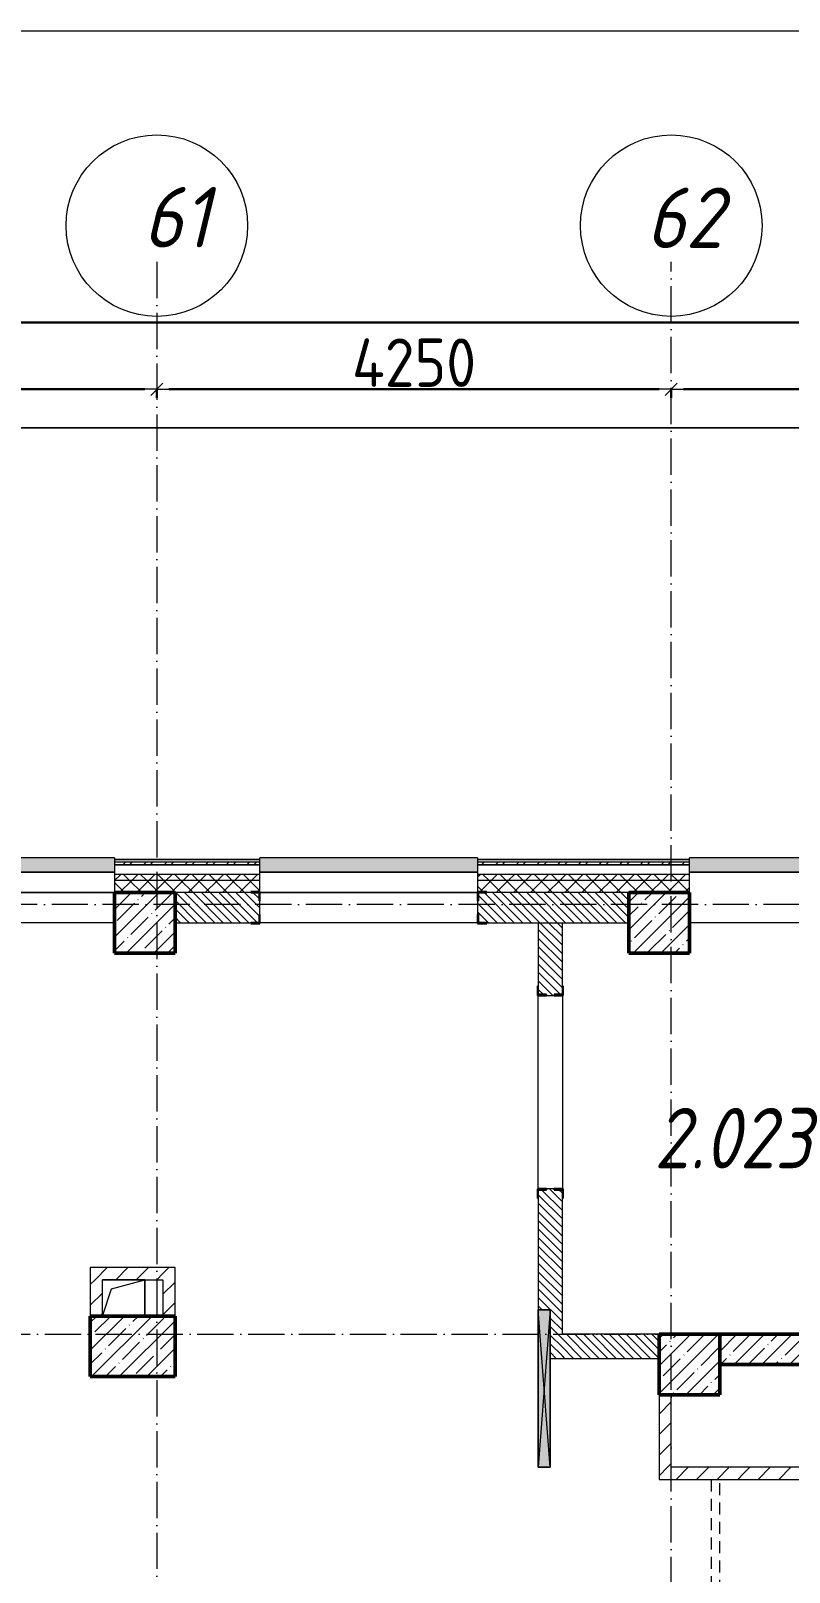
# Model space of a CAD drawing. Header units: millimetres. Extents: x -213536 to 1564669, y -45299 to 942238.
# Drawn here: x 72467 to 78732, y 539080 to 551819 of the extents above; entities that cross this region are included whole.
import ezdxf

# ---------------------------------------------------------------- set-up
doc = ezdxf.new("R2010")
doc.units = ezdxf.units.MM
doc.linetypes.add('200_ШТРИХ_ш1п0_6_', pattern=[160, 100, -60])
doc.linetypes.add('50_200_ШТРИХ_1Т_ш5_п1_п1_', pattern=[700, 500, -100, 0, -100])
for name, color, linetype, lineweight in [('3.1) ЖБ окна 1.2 м', 102, 'Continuous', 30), ('A-____-____-DIMS', 7, 'Continuous', 9), ('A-DETL-____-OTLN-3', 7, '200_ШТРИХ_ш1п0_6_', 9), ('A-DETL-GENF-OTLN', 7, 'Continuous', 9), ('A-FLOR-____-OTLN', 7, 'Continuous', 9), ('A-GENM-____-MCUT', 7, 'Continuous', 25), ('A-GENM-____-OTLN', 7, 'Continuous', 9), ('A-GENM-____-OTLN-1', 7, 'Continuous', 25), ('A-GLAZ-____-OTLN', 7, 'Continuous', 9), ('A-WALL-____-MCUT', 7, 'Continuous', 13), ('A-WALL-____-MCUT-1', 7, 'Continuous', 9), ('A-WALL-____-MCUT-2', 7, 'Continuous', 50), ('A-WALL-____-OTLN', 7, 'Continuous', 9), ('A-WALL-____-PATT-1', 7, 'Continuous', 9), ('A-WALL-FNSH-MCUT-1', 7, 'Continuous', 9), ('I-WALL-____-OTLN', 7, 'Continuous', 9), ('S-COLS-____-MCUT', 7, 'Continuous', 50), ('S-COLS-____-OTLN', 7, 'Continuous', 9), ('S-GRID-____-IDEN', 7, 'Continuous', 9), ('S-GRID-____-OTLN-1', 7, '50_200_ШТРИХ_1Т_ш5_п1_п1_', 9), ('Марки помещений', 7, 'Continuous', 9)]:
    doc.layers.add(name, color=color, linetype=linetype, lineweight=lineweight)
doc.layers.add('A-GLAZ-____-OTLN-1', color=7, linetype='Continuous', lineweight=9, true_color=0xc0c0c0)
doc.styles.add('ISOCPEUR_I_2', font='isocpeui.ttf', dxfattribs={"width": 0.85, "height": 2.3})
doc.styles.add('ISOCPEUR_I_9', font='isocpeui.ttf', dxfattribs={"width": 0.9, "height": 250})
doc.styles.add('СПДС', font='isocpeur.ttf', dxfattribs={"width": 0.9})
doc.dimstyles.new('Размера А3', dxfattribs={"dimtxt": 200, "dimasz": 100, "dimexe": 70, "dimexo": 100, "dimgap": 20, "dimtad": 1, "dimdec": 0, "dimrnd": 10, "dimzin": 0, "dimdsep": 46, "dimtxsty": 'СПДС', "dimblk": 'ARROWHEAD_6', "dimcen": 1, "dimclrd": 256, "dimclre": 256, "dimclrt": 256, "dimazin": 0, "dimtfac": 1, "dimtdec": 0, "dimtmove": 2, "dimatfit": 3, "dimfxl": 1, "dimtolj": 1, "dimtzin": 0, "dimarcsym": 0})
pattern_1 = [(135, (-15591.663, 459015.94), (-35.35534, -35.35534), [])]
pattern_2 = [(45, (-15591.66, 459015.94), (-85.53659, 85.53659), []), (45, (-15534.64, 459015.94), (-85.53659, 85.53659), [])]
pattern_3 = [(45, (-15591.66, 459015.94), (-70.71068, 70.71068), []), (135, (-15591.66, 459015.94), (-70.71068, -70.71068), [])]
pattern_4 = [(45, (-15591.66, 459015.94), (-84.85281, 84.85281), [])]

# ---------------------------------------------------------------- blocks, each defined once
blk = doc.blocks.new('BSC_Колонна _Прямоугольная - 500х500-V39-АР1_План отверстий 2 этажа в осях 1-64_Ю-ЯЯ')
at = {"layer": 'S-COLS-____-OTLN'}
h = blk.add_hatch(dxfattribs=at)
h.set_pattern_fill('FP_49', color=256, style=0, pattern_type=2)
h.set_pattern_definition([(45, (-89000, -85431.04), (-114.04925, 114.04925), []), (45, (-88885.95, -85431.04), (-114.04925, 114.04925), [201.613, -40.323, 3.353, -36.97])])
h.paths.add_polyline_path([(-250, -250), (250, -250), (250, 250), (-250, 250)], flags=0)
at = {"layer": 'S-COLS-____-MCUT'}
for p, q in [((250, 250), (-250, 250)), ((-250, 250), (-250, -250)), ((250, -250), (250, 250)), ((-250, -250), (250, -250))]:
    blk.add_line(p, q, dxfattribs=at)
blk = doc.blocks.new('BSC_Колонна _Прямоугольная - 500х500-V103-АР1_План отверстий 2 этажа в осях 1-64_Ю-ЯЯ')
at = {"layer": 'S-COLS-____-OTLN'}
h = blk.add_hatch(dxfattribs=at)
h.set_pattern_fill('FP_116', color=256, style=0, pattern_type=2)
h.set_pattern_definition([(135, (85431.04, -93250), (-114.04925, -114.04925), []), (135, (85431.04, -93135.95), (-114.04925, -114.04925), [201.613, -40.323, 3.353, -36.97])])
h.paths.add_polyline_path([(250, 250), (-250, 250), (-250, -250), (250, -250)], flags=0)
at = {"layer": 'S-COLS-____-MCUT'}
for p, q in [((250, 250), (-250, 250)), ((-250, 250), (-250, -250)), ((250, -250), (250, 250)), ((-250, -250), (250, -250))]:
    blk.add_line(p, q, dxfattribs=at)
blk = doc.blocks.new('BSC_Колонна _Прямоугольная - 500х700-V143-АР1_План отверстий 2 этажа в осях 1-64_Ю-ЯЯ')
at = {"layer": 'S-COLS-____-OTLN'}
h = blk.add_hatch(dxfattribs=at)
h.set_pattern_fill('FP_156', color=256, style=0, pattern_type=2)
h.set_pattern_definition([(315, (-81931.04, 88900), (114.04925, 114.04925), []), (315, (-81931.04, 88785.95), (114.04925, 114.04925), [201.613, -40.323, 3.353, -36.97])])
h.paths.add_polyline_path([(-250, -350), (250, -350), (250, 350), (-250, 350)], flags=0)
at = {"layer": 'S-COLS-____-MCUT'}
for p, q in [((250, 350), (-250, 350)), ((-250, 350), (-250, -350)), ((250, -350), (250, 350)), ((-250, -350), (250, -350))]:
    blk.add_line(p, q, dxfattribs=at)
blk = doc.blocks.new('BSC_Колонна _Прямоугольная - 500х500-V148-АР1_План отверстий 2 этажа в осях 1-64_Ю-ЯЯ')
at = {"layer": 'S-COLS-____-OTLN'}
h = blk.add_hatch(dxfattribs=at)
h.set_pattern_fill('FP_162', color=256, style=0, pattern_type=2)
h.set_pattern_definition([(135, (81781.04, -93500), (-114.04925, -114.04925), []), (135, (81781.04, -93385.95), (-114.04925, -114.04925), [201.613, -40.323, 3.353, -36.97])])
h.paths.add_polyline_path([(250, 250), (-250, 250), (-250, -250), (250, -250)], flags=0)
at = {"layer": 'S-COLS-____-MCUT'}
for p, q in [((250, 250), (-250, 250)), ((-250, 250), (-250, -250)), ((250, -250), (250, 250)), ((-250, -250), (250, -250))]:
    blk.add_line(p, q, dxfattribs=at)
blk = doc.blocks.new('Фахверк_СКБ_Уголок - 250_2700-27497298-АР1_План отверстий 2 этажа в осях 1-64_Ю-ЯЯ')
at = {"layer": 'A-GENM-____-MCUT'}
for p, q in [((200, 181), (125, 181)), ((125, 181), (125, 106)), ((131, 106), (131, 175)), ((131, 175), (200, 175)), ((200, 175), (200, 181)), ((125, 106), (131, 106)), ((131, -6), (125, -6)), ((125, -6), (125, -81)), ((125, -81), (200, -81)), ((131, -75), (131, -6)), ((200, -75), (131, -75)), ((200, -81), (200, -75))]:
    blk.add_line(p, q, dxfattribs=at)
blk = doc.blocks.new('Фахверк_СКБ_Уголок - 200_3960-28268576-АР1_План отверстий 2 этажа в осях 1-64_Ю-ЯЯ')
at = {"layer": 'A-GENM-____-MCUT'}
for p, q in [((200, 156), (125, 156)), ((125, 156), (125, 81)), ((131, 81), (131, 150)), ((131, 150), (200, 150)), ((200, 150), (200, 156)), ((125, 81), (131, 81)), ((131, 19), (125, 19)), ((125, 19), (125, -56)), ((131, -50), (131, 19)), ((125, -56), (200, -56)), ((200, -50), (131, -50)), ((200, -56), (200, -50))]:
    blk.add_line(p, q, dxfattribs=at)
blk = doc.blocks.new('154_Стойка_СКБ_Уголок - СМ-2180_200-28268025-АР1_План отверстий 2 этажа в осях 1-64_Ю-ЯЯ')
at = {"layer": 'A-GENM-____-MCUT'}
for p, q in [((125, 156), (125, 81)), ((200, 156), (125, 156)), ((131, 81), (131, 150)), ((131, 150), (200, 150)), ((200, 150), (200, 156)), ((125, 81), (131, 81)), ((131, 19), (125, 19)), ((125, 19), (125, -56)), ((131, -50), (131, 19)), ((125, -56), (200, -56)), ((200, -50), (131, -50)), ((200, -56), (200, -50))]:
    blk.add_line(p, q, dxfattribs=at)
blk = doc.blocks.new('AR_Отверстие прямоугольное _в плите_ - AR_Отверстие прямоугольное _в плите_-30552577-АР1_План отверстий 2 этажа в осях 1-64_Ю-ЯЯ')
at = {"layer": 'A-GENM-____-OTLN'}
for p, q in [((175, 150), (-175, 150)), ((-100, 75), (175, 150)), ((175, -150), (175, 150)), ((-175, -150), (-100, 75))]:
    blk.add_line(p, q, dxfattribs=at)
blk = doc.blocks.new('Отлив_СКБ - Отлив витража_120_НВФ-31885689-АР1_План отверстий 2 этажа в осях 1-64_Ю-ЯЯ')
at = {"layer": 'A-GLAZ-____-OTLN-1'}
for points in [[(1800, 2), (1800, 120), (0, 120), (0, 2), (737, 2)], [(1800, 0), (1800, 2), (0, 2), (0, 0), (737, 0)]]:
    blk.add_hatch(color=256, dxfattribs=at).paths.add_polyline_path(points, flags=0)
at = {"layer": 'A-GLAZ-____-OTLN'}
for p, q in [((0, 83), (0, 120)), ((1800, 120), (0, 120)), ((0, 2), (1800, 2)), ((1800, 120), (1800, 83)), ((1800, 0), (0, 0))]:
    blk.add_line(p, q, dxfattribs=at)
blk = doc.blocks.new('Отлив_СКБ - Отлив витража_120_НВФ-31885289-АР1_План отверстий 2 этажа в осях 1-64_Ю-ЯЯ')
at = {"layer": 'A-GLAZ-____-OTLN-1'}
for points in [[(1000, 2), (1000, 120), (0, 120), (0, 2), (162, 2)], [(1000, 0), (1000, 2), (0, 2), (0, 0), (162, 0)]]:
    blk.add_hatch(color=256, dxfattribs=at).paths.add_polyline_path(points, flags=0)
at = {"layer": 'A-GLAZ-____-OTLN'}
for p, q in [((0, 83), (0, 120)), ((1000, 120), (0, 120)), ((0, 2), (1000, 2)), ((1000, 120), (1000, 83)), ((1000, 0), (0, 0))]:
    blk.add_line(p, q, dxfattribs=at)
blk = doc.blocks.new('AR_Отверстие прямоугольное _в стене_ - AR_Отверстие прямоугольное _в стене__ОВ-36938153-АР1_План отверстий 2 этажа в осях 1-64_Ю-ЯЯ')
at = {"layer": 'A-GLAZ-____-OTLN'}
blk.add_hatch(color=256, dxfattribs=at).paths.add_polyline_path([(650, -50), (650, 50), (-650, 50), (-650, -50)], flags=0)
at = {"layer": 'A-DETL-GENF-OTLN'}
for p, q in [((-650, -50), (-650, 50)), ((-650, 50), (650, 50)), ((650, 50), (-650, -50)), ((-650, 50), (650, -50)), ((650, 50), (-650, 50)), ((-650, 50), (-650, -50)), ((650, 50), (650, -50)), ((650, -50), (650, 50)), ((650, -50), (-650, -50)), ((-650, -50), (650, -50))]:
    blk.add_line(p, q, dxfattribs=at)
blk = doc.blocks.new('Ось сетки - Круг_Ø6_00__ISO-2_5_0_9K_-25732049-АР1_План отверстий 2 этажа в осях 1-64_Ю-ЯЯ')
at = {"layer": 'S-GRID-____-IDEN'}
blk.add_circle((0, 0), 3, dxfattribs=at)
blk = doc.blocks.new('ARROWHEAD_6')
at = {"color": 0, "linetype": 'Continuous'}
for p, q in [((0, 0), (-1, 0)), ((-0.5, -0.5), (0.5, 0.5))]:
    blk.add_line(p, q, dxfattribs=at)
blk = doc.blocks.new('*D5535')
at = {"layer": 'A-____-____-DIMS', "lineweight": -2, "transparency": 16777216}
for p, q in [((67558, 548862), (67558, 548786)), ((67658, 548856), (73408, 548856)), ((73508, 548862), (73508, 548786))]:
    blk.add_line(p, q, dxfattribs=at)
at = {"layer": 'Defpoints', "color": 0, "lineweight": 30, "transparency": 16777216}
for p in [(67558, 548962), (73508, 548962), (73508, 548856)]:
    blk.add_point(p, dxfattribs=at)
at = {"layer": 'A-____-____-DIMS', "lineweight": -2, "transparency": 16777216, "xscale": 100, "yscale": 100, "zscale": 100, "rotation": 180}
blk.add_blockref('ARROWHEAD_6', (67558, 548856), dxfattribs=at)
at = {"layer": 'A-____-____-DIMS', "lineweight": -2, "transparency": 16777216, "xscale": 100, "yscale": 100, "zscale": 100}
blk.add_blockref('ARROWHEAD_6', (73508, 548856), dxfattribs=at)
at = {"layer": 'A-____-____-DIMS', "transparency": 16777216, "insert": (70533, 549076), "char_height": 400, "width": 2.49, "attachment_point": 5, "style": 'СПДС'}
blk.add_mtext('\\A1;5950', dxfattribs=at)
blk = doc.blocks.new('*D5536')
at = {"layer": 'A-____-____-DIMS', "lineweight": -2, "transparency": 16777216}
for p, q in [((73508, 548862), (73508, 548786)), ((73608, 548856), (77658, 548856)), ((77758, 548862), (77758, 548786))]:
    blk.add_line(p, q, dxfattribs=at)
at = {"layer": 'Defpoints', "color": 0, "lineweight": 30, "transparency": 16777216}
for p in [(73508, 548962), (77758, 548962), (77758, 548856)]:
    blk.add_point(p, dxfattribs=at)
at = {"layer": 'A-____-____-DIMS', "lineweight": -2, "transparency": 16777216, "xscale": 100, "yscale": 100, "zscale": 100, "rotation": 180}
blk.add_blockref('ARROWHEAD_6', (73508, 548856), dxfattribs=at)
at = {"layer": 'A-____-____-DIMS', "lineweight": -2, "transparency": 16777216, "xscale": 100, "yscale": 100, "zscale": 100}
blk.add_blockref('ARROWHEAD_6', (77758, 548856), dxfattribs=at)
at = {"layer": 'A-____-____-DIMS', "transparency": 16777216, "insert": (75633, 549076), "char_height": 400, "width": 2.56, "attachment_point": 5, "style": 'СПДС'}
blk.add_mtext('\\A1;4250', dxfattribs=at)
blk = doc.blocks.new('*D5537')
at = {"layer": 'A-____-____-DIMS', "lineweight": -2, "transparency": 16777216}
for p, q in [((77758, 548862), (77758, 548786)), ((77858, 548856), (81808, 548856)), ((81908, 548862), (81908, 548786))]:
    blk.add_line(p, q, dxfattribs=at)
at = {"layer": 'Defpoints', "color": 0, "lineweight": 30, "transparency": 16777216}
for p in [(77758, 548962), (81908, 548962), (81908, 548856)]:
    blk.add_point(p, dxfattribs=at)
at = {"layer": 'A-____-____-DIMS', "lineweight": -2, "transparency": 16777216, "xscale": 100, "yscale": 100, "zscale": 100, "rotation": 180}
blk.add_blockref('ARROWHEAD_6', (77758, 548856), dxfattribs=at)
at = {"layer": 'A-____-____-DIMS', "lineweight": -2, "transparency": 16777216, "xscale": 100, "yscale": 100, "zscale": 100}
blk.add_blockref('ARROWHEAD_6', (81908, 548856), dxfattribs=at)
at = {"layer": 'A-____-____-DIMS', "transparency": 16777216, "insert": (79833, 549076), "char_height": 400, "width": 2.38, "attachment_point": 5, "style": 'СПДС'}
blk.add_mtext('\\A1;4150', dxfattribs=at)
blk = doc.blocks.new('*D5539')
at = {"layer": 'A-____-____-DIMS', "lineweight": -2, "transparency": 16777216}
for p, q in [((-17942, 549415), (-17942, 549339)), ((-17842, 549409), (33027, 549409)), ((85458, 549409), (34435, 549409)), ((85558, 549415), (85558, 549339))]:
    blk.add_line(p, q, dxfattribs=at)
at = {"layer": 'Defpoints', "color": 0, "lineweight": 30, "transparency": 16777216}
for p in [(-17942, 549515), (85558, 549515), (85558, 549409)]:
    blk.add_point(p, dxfattribs=at)
at = {"layer": 'A-____-____-DIMS', "lineweight": -2, "transparency": 16777216, "xscale": 100, "yscale": 100, "zscale": 100, "rotation": 180}
blk.add_blockref('ARROWHEAD_6', (-17942, 549409), dxfattribs=at)
at = {"layer": 'A-____-____-DIMS', "lineweight": -2, "transparency": 16777216, "xscale": 100, "yscale": 100, "zscale": 100}
blk.add_blockref('ARROWHEAD_6', (85558, 549409), dxfattribs=at)
at = {"layer": 'A-____-____-DIMS', "transparency": 16777216, "insert": (33047, 549835), "char_height": 400, "width": 3.54, "attachment_point": 1, "line_spacing_factor": 1.149209, "style": 'СПДС'}
blk.add_mtext('\\A1;103500', dxfattribs=at)
blk = doc.blocks.new('2этаж')
at = {"layer": 'S-GRID-____-OTLN-1', "color": 251, "ltscale": 0.6, "true_color": 0x636466}
for p, q in [((73508.3, 549908.8), (73508.3, 498997)), ((77758.3, 498997), (77758.3, 549908.8)), ((88482.7, 544597), (-20260.4, 544597)), ((-20260.4, 541047), (88482.7, 541047))]:
    blk.add_line(p, q, dxfattribs=at)
at = {"layer": 'S-GRID-____-IDEN', "xscale": 250, "yscale": 250, "zscale": 99.99999999999993, "rotation": 180}
blk.add_blockref('Ось сетки - Круг_Ø6_00__ISO-2_5_0_9K_-25732049-АР1_План отверстий 2 этажа в осях 1-64_Ю-ЯЯ', (73508.3, 550208.8), dxfattribs=at)
at = {"layer": 'S-GRID-____-IDEN', "xscale": 250, "yscale": 250, "zscale": 99.99999999999993}
blk.add_blockref('Ось сетки - Круг_Ø6_00__ISO-2_5_0_9K_-25732049-АР1_План отверстий 2 этажа в осях 1-64_Ю-ЯЯ', (77758.3, 550208.8), dxfattribs=at)
at = {"layer": 'S-GRID-____-IDEN', "char_height": 500, "attachment_point": 1, "style": 'ISOCPEUR_I_9'}
for s, insert, width in [('61', (73393.2, 550528.5), 346.329), ('62', (77548.8, 550523.4), 404.05)]:
    blk.add_mtext(s, dxfattribs=dict(at, insert=insert, width=width))
at = {"layer": 'A-____-____-DIMS'}
dim = blk.add_linear_dim(base=(85558.3, 549408.6), p1=(-17941.7, 549514.7), p2=(85558.3, 549514.7), dimstyle='Размера А3', override={"dimtxt": 400}, dxfattribs=at)
dim.commit()
dim.dimension.update_dxf_attribs({"geometry": '*D5539', "text_midpoint": (33731.2, 549568.6), "dimtype": 160})
for base, p1, p2, picture, middle in [((73508.3, 548856.4), (67558.3, 548962.5), (73508.3, 548962.5), '*D5535', (70533.3, 549076.4)), ((77758.3, 548856.4), (73508.3, 548962.5), (77758.3, 548962.5), '*D5536', (75633.3, 549076.4)), ((81908.3, 548856.4), (77758.3, 548962.5), (81908.3, 548962.5), '*D5537', (79833.3, 549076.4))]:
    dim = blk.add_linear_dim(base=base, p1=p1, p2=p2, dimstyle='Размера А3', override={"dimtxt": 400}, dxfattribs=at)
    dim.commit()
    dim.dimension.update_dxf_attribs({"geometry": picture, "text_midpoint": middle})

msp = doc.modelspace()

# ---------------------------------------------------------------- hatches: boundary and pattern name
at = {"layer": 'A-WALL-____-PATT-1'}
h = msp.add_hatch(dxfattribs=at)
h.set_pattern_fill('FP_1', color=256, style=0, pattern_type=2)
h.set_pattern_definition(pattern_3)
h.paths.add_polyline_path([(85758.3, 544797), (85808.3, 544797), (85808.3, 544847), (78908.3, 544847), (78908.3, 544797), (83373.2, 544797)], flags=0)
h.paths.add_polyline_path([(73651.9, 544797), (74358.3, 544797), (74358.3, 544847), (73158.3, 544847), (73158.3, 544797)], flags=0)
h.paths.add_polyline_path([(76158.3, 544797), (77908.3, 544797), (77908.3, 544847), (76158.3, 544847)], flags=0)
h.paths.add_polyline_path([(71358.3, 544797), (71358.3, 544847), (70233.3, 544847), (70233.3, 544797), (71000.7, 544797)], flags=0)
h.paths.add_polyline_path([(68433.3, 544797), (68433.3, 544847), (67308.3, 544847), (67308.3, 544797), (68349.4, 544797)], flags=0)
h.paths.add_polyline_path([(61458.3, 544797), (62658.3, 544797), (62658.3, 544847), (61458.3, 544847)], flags=0)
h.paths.add_polyline_path([(59658.3, 544797), (59658.3, 544847), (56108.3, 544847), (56108.3, 544797), (58628.2, 544797)], flags=0)
h.paths.add_polyline_path([(54308.3, 544797), (54308.3, 544847), (53108.3, 544847), (53108.3, 544797)], flags=0)
h.paths.add_polyline_path([(51308.3, 544797), (51308.3, 544847), (50108.3, 544847), (50108.3, 544797)], flags=0)
h.paths.add_polyline_path([(48308.3, 544797), (48308.3, 544847), (47058.3, 544847), (47058.3, 544797), (48023.2, 544797)], flags=0)
h.paths.add_polyline_path([(44488.2, 544797), (45258.3, 544797), (45258.3, 544847), (44058.3, 544847), (44058.3, 544797)], flags=0)
h.paths.add_polyline_path([(42258.3, 544797), (42258.3, 544847), (41058.3, 544847), (41058.3, 544797), (41836.9, 544797)], flags=0)
h.paths.add_polyline_path([(39258.3, 544797), (39258.3, 544847), (38058.3, 544847), (38058.3, 544797)], flags=0)
h.paths.add_polyline_path([(35650.7, 544797), (36258.3, 544797), (36258.3, 544847), (34608.3, 544847), (34608.3, 544797), (34766.9, 544797)], flags=0)
h = msp.add_hatch(dxfattribs=at)
h.set_pattern_fill('FP_3', color=256, style=0, pattern_type=2)
h.set_pattern_definition(pattern_2)
h.paths.add_polyline_path([(71000.7, 544927), (71358.3, 544927), (71358.3, 544947), (70233.3, 544947), (70233.3, 544927)], flags=0)
h.paths.add_polyline_path([(73418.3, 544927), (73418.3, 544947), (73158.3, 544947), (73158.3, 544927)], flags=0)
h.paths.add_polyline_path([(68433.3, 544927), (68433.3, 544947), (67308.3, 544947), (67308.3, 544927), (68349.4, 544927)], flags=0)
h.paths.add_polyline_path([(62658.3, 544927), (62658.3, 544947), (61458.3, 544947), (61458.3, 544927), (62163.2, 544927)], flags=0)
h.paths.add_polyline_path([(59143.3, 544927), (59658.3, 544927), (59658.3, 544947), (59143.3, 544947)], flags=0)
h = msp.add_hatch(dxfattribs=at)
h.set_pattern_fill('FP_3', color=256, style=0, pattern_type=2)
h.set_pattern_definition(pattern_2)
h.paths.add_polyline_path([(85888.3, 544927), (85908.3, 544927), (85908.3, 544947), (78908.3, 544947), (78908.3, 544927), (83373.2, 544927)], flags=0)
h.paths.add_polyline_path([(77908.3, 544927), (77908.3, 544947), (76158.3, 544947), (76158.3, 544927), (76303.2, 544927)], flags=0)
h.paths.add_polyline_path([(73651.9, 544927), (74358.3, 544927), (74358.3, 544947), (73418.3, 544947), (73418.3, 544927)], flags=0)
h = msp.add_hatch(dxfattribs=at)
h.set_pattern_fill('FP_1', color=256, style=0, pattern_type=2)
h.set_pattern_definition(pattern_3)
h.paths.add_polyline_path([(85658.3, 544697), (85758.3, 544697), (85758.3, 544797), (78908.3, 544797), (78908.3, 544697), (83373.2, 544697)], flags=0)
h.paths.add_polyline_path([(77408.3, 544697), (77908.3, 544697), (77908.3, 544797), (76158.3, 544797), (76158.3, 544703), (76233.3, 544703), (76233.3, 544697), (76303.2, 544697)], flags=0)
h.paths.add_polyline_path([(73651.9, 544697), (74283.3, 544697), (74283.3, 544703), (74358.3, 544703), (74358.3, 544797), (73158.3, 544797), (73158.3, 544697)], flags=0)
h.paths.add_polyline_path([(71000.7, 544697), (71283.3, 544697), (71283.3, 544703), (71358.3, 544703), (71358.3, 544797), (70233.3, 544797), (70233.3, 544703), (70308.3, 544703), (70308.3, 544697)], flags=0)
h.paths.add_polyline_path([(68349.4, 544697), (68358.3, 544697), (68358.3, 544703), (68433.3, 544703), (68433.3, 544797), (67308.3, 544797), (67308.3, 544697), (67808.3, 544697)], flags=0)
h.paths.add_polyline_path([(61908.3, 544697), (62583.3, 544697), (62583.3, 544703), (62658.3, 544703), (62658.3, 544797), (61458.3, 544797), (61458.3, 544703), (61533.3, 544703), (61533.3, 544697)], flags=0)
h.paths.add_polyline_path([(59658.3, 544697), (59658.3, 544797), (56108.3, 544797), (56108.3, 544703), (56183.3, 544703), (56183.3, 544697), (59158.3, 544697)], flags=0)
h.paths.add_polyline_path([(53108.3, 544697), (54233.3, 544697), (54233.3, 544703), (54308.3, 544703), (54308.3, 544797), (53108.3, 544797)], flags=0)
h.paths.add_polyline_path([(50183.3, 544697), (51233.3, 544697), (51233.3, 544703), (51308.3, 544703), (51308.3, 544797), (50108.3, 544797), (50108.3, 544703), (50183.3, 544703)], flags=0)
h.paths.add_polyline_path([(48233.3, 544697), (48233.3, 544703), (48308.3, 544703), (48308.3, 544797), (47058.3, 544797), (47058.3, 544703), (47133.3, 544703), (47133.3, 544697), (48023.2, 544697)], flags=0)
h.paths.add_polyline_path([(45183.3, 544697), (45183.3, 544703), (45258.3, 544703), (45258.3, 544797), (44058.3, 544797), (44058.3, 544703), (44133.3, 544703), (44133.3, 544697), (44488.2, 544697)], flags=0)
h.paths.add_polyline_path([(42183.3, 544697), (42183.3, 544703), (42258.3, 544703), (42258.3, 544797), (41058.3, 544797), (41058.3, 544703), (41133.3, 544703), (41133.3, 544697), (41836.9, 544697)], flags=0)
h.paths.add_polyline_path([(38133.3, 544697), (39183.3, 544697), (39183.3, 544703), (39258.3, 544703), (39258.3, 544797), (38058.3, 544797), (38058.3, 544703), (38133.3, 544703)], flags=0)
h.paths.add_polyline_path([(36183.3, 544697), (36183.3, 544703), (36258.3, 544703), (36258.3, 544797), (34608.3, 544797), (34608.3, 544697), (35650.7, 544697)], flags=0)
h = msp.add_hatch(dxfattribs=at)
h.set_pattern_fill('FP_6', color=256, style=0, pattern_type=2)
h.set_pattern_definition(pattern_1)
h.paths.add_polyline_path([(76164.3, 544447), (77408.3, 544447), (77408.3, 544697), (76164.3, 544697), (76164.3, 544628), (76158.3, 544628), (76158.3, 544516), (76164.3, 544516), (76164.3, 544448.2)], flags=0)
h.paths.add_polyline_path([(74352.3, 544447), (74352.3, 544516), (74358.3, 544516), (74358.3, 544628), (74352.3, 544628), (74352.3, 544697), (73658.3, 544697), (73658.3, 544447), (74283.3, 544447)], flags=0)
h = msp.add_hatch(dxfattribs=at)
h.set_pattern_fill('FP_6', color=256, style=0, pattern_type=2)
h.set_pattern_definition(pattern_1)
h.paths.add_polyline_path([(76858.3, 540847), (76858.3, 542241), (76789.3, 542241), (76789.3, 542247), (76727.3, 542247), (76727.3, 542241), (76658.3, 542241), (76658.3, 541247), (76758.3, 541247), (76758.3, 540847)], flags=0)
h.paths.add_polyline_path([(76789.3, 543847), (76789.3, 543853), (76858.3, 543853), (76858.3, 544447), (76658.3, 544447), (76658.3, 543853), (76727.3, 543853), (76727.3, 543847)], flags=0)
h = msp.add_hatch(dxfattribs=at)
h.set_pattern_fill('FP_4', color=256, style=0, pattern_type=2)
h.set_pattern_definition(pattern_4)
h.paths.add_polyline_path([(73558.3, 541497), (73558.3, 541597), (72958.3, 541597), (72958.3, 541497), (73058.3, 541497)], flags=0)
h = msp.add_hatch(dxfattribs=at)
h.set_pattern_fill('FP_4', color=256, style=0, pattern_type=2)
h.set_pattern_definition(pattern_4)
h.paths.add_polyline_path([(73658.2, 541197), (73658.3, 541197), (73658.3, 541597), (73558.3, 541597), (73558.3, 541197)], flags=0)
h = msp.add_hatch(dxfattribs=at)
h.set_pattern_fill('FP_4', color=256, style=0, pattern_type=2)
h.set_pattern_definition(pattern_4)
h.paths.add_polyline_path([(73058.3, 541197), (73058.3, 541497), (72958.3, 541497), (72958.3, 541197)], flags=0)
h = msp.add_hatch(dxfattribs=at)
h.set_pattern_fill('FP_6', color=256, style=0, pattern_type=2)
h.set_pattern_definition(pattern_1)
h.paths.add_polyline_path([(77658.3, 540847), (77658.3, 541047), (76858.3, 541047), (76858.3, 540847)], flags=0)
h = msp.add_hatch(dxfattribs=at)
h.set_pattern_fill('FP_13', color=256, style=0, pattern_type=2)
h.set_pattern_definition([(45, (-15591.66, 459015.94), (-114.04925, 114.04925), []), (45, (-15477.61, 459015.94), (-114.04925, 114.04925), [201.612, -40.322, 3.353, -36.97])])
h.paths.add_polyline_path([(85158.3, 540797), (85158.3, 541047), (78158.3, 541047), (78158.3, 540797), (85140.7, 540797)], flags=0)
h = msp.add_hatch(dxfattribs=at)
h.set_pattern_fill('FP_4', color=256, style=0, pattern_type=2)
h.set_pattern_definition(pattern_4)
h.paths.add_polyline_path([(77758.3, 539947), (77758.3, 540547), (77658.3, 540547), (77658.3, 539947)], flags=0)
h = msp.add_hatch(dxfattribs=at)
h.set_pattern_fill('FP_4', color=256, style=0, pattern_type=2)
h.set_pattern_definition(pattern_4)
h.paths.add_polyline_path([(78358.3, 539847), (78358.3, 539947), (77658.3, 539947), (77658.3, 539847)], flags=0)
h = msp.add_hatch(dxfattribs=at)
h.set_pattern_fill('FP_4', color=256, style=0, pattern_type=2)
h.set_pattern_definition(pattern_4)
h.paths.add_polyline_path([(78358.3, 539847), (80208.3, 539847), (80208.3, 539947), (78358.3, 539947)], flags=0)
h.paths.add_polyline_path([(82008.3, 539847), (82008.3, 539947), (81508.3, 539947), (81508.3, 539847), (81605.7, 539847)], flags=0)

# ---------------------------------------------------------------- linework, layer by layer
at = {"color": 1, "lineweight": 0}
msp.add_lwpolyline([(-23154.5, 551818.7), (90081.5, 551818.7), (90081.5, 452990.7), (-23154.5, 452990.7)], close=True, dxfattribs=at)
at = {"layer": 'A-DETL-____-OTLN-3'}
for p, q in [((78088.3, 539847), (78088.3, 538597)), ((78158.3, 538597), (78158.3, 539847))]:
    msp.add_line(p, q, dxfattribs=at)
at = {"layer": 'A-FLOR-____-OTLN'}
for p, q in [((73058.3, 541496.6), (73408.3, 541496.6)), ((73408.3, 541496.6), (73408.3, 541197))]:
    msp.add_line(p, q, dxfattribs=at)
at = {"layer": 'A-WALL-____-MCUT'}
for p, q in [((74358.3, 544927), (73158.3, 544927)), ((73158.3, 544927), (73158.3, 544697)), ((73158.3, 544927), (73418.3, 544927)), ((74358.3, 544703), (74358.3, 544927)), ((77908.3, 544927), (76158.3, 544927)), ((76158.3, 544927), (76158.3, 544703)), ((77908.3, 544697), (77908.3, 544927)), ((74358.3, 544516), (74358.3, 544628)), ((76158.3, 544628), (76158.3, 544516)), ((73658.3, 544447), (74283.3, 544447)), ((76233.3, 544447), (77408.3, 544447)), ((76658.3, 544447), (76658.3, 543922)), ((76858.3, 543922), (76858.3, 544447)), ((76727.3, 543847), (76789.3, 543847)), ((76658.3, 542172), (76658.3, 541247)), ((76789.3, 542247), (76727.3, 542247)), ((76858.3, 541047), (76858.3, 542172)), ((77658.3, 541047), (76858.3, 541047)), ((76758.3, 540847), (77658.3, 540847))]:
    msp.add_line(p, q, dxfattribs=at)
at = {"layer": 'A-WALL-____-MCUT-1'}
for p, q in [((74358.3, 544847), (73158.3, 544847)), ((77908.3, 544847), (76158.3, 544847)), ((74358.3, 544797), (73158.3, 544797)), ((77908.3, 544797), (76158.3, 544797)), ((74283.3, 544697), (73658.3, 544697)), ((77408.3, 544697), (76233.3, 544697))]:
    msp.add_line(p, q, dxfattribs=at)
at = {"layer": 'A-WALL-____-MCUT-2'}
for p, q in [((85158.3, 541047), (78158.3, 541047)), ((78158.3, 540797), (85158.3, 540797))]:
    msp.add_line(p, q, dxfattribs=at)
at = {"layer": 'A-WALL-____-OTLN'}
for p, q in [((73158.3, 544697), (71358.3, 544697)), ((71358.3, 544697), (73158.3, 544697)), ((76158.3, 544697), (74358.3, 544697)), ((74358.3, 544697), (76158.3, 544697)), ((73158.3, 544447), (71358.3, 544447)), ((76158.3, 544447), (74358.3, 544447)), ((78908.3, 544447), (77908.3, 544447))]:
    msp.add_line(p, q, dxfattribs=at)
at = {"layer": 'A-WALL-FNSH-MCUT-1'}
for p, q in [((74358.3, 544947), (73158.3, 544947)), ((73158.3, 544947), (73158.3, 544927)), ((73418.3, 544927), (74358.3, 544927)), ((74358.3, 544927), (74358.3, 544947)), ((77908.3, 544947), (76158.3, 544947)), ((76158.3, 544947), (76158.3, 544927)), ((76158.3, 544927), (77908.3, 544927)), ((77908.3, 544927), (77908.3, 544947)), ((73658.3, 541597), (72958.3, 541597)), ((72958.3, 541597), (72958.3, 541197)), ((73658.3, 541197), (73658.3, 541597)), ((73058.3, 541497), (73558.3, 541497)), ((73058.3, 541197), (73058.3, 541497)), ((73558.3, 541497), (73558.3, 541197)), ((77658.3, 540547), (77658.3, 539847)), ((77758.3, 539947), (77758.3, 540547)), ((79808.3, 539947), (77758.3, 539947)), ((77658.3, 539847), (80208.3, 539847))]:
    msp.add_line(p, q, dxfattribs=at)
at = {"layer": 'I-WALL-____-OTLN'}
for p, q in [((71338.6, 548540.7), (83789.7, 548540.7)), ((83783.7, 548534.7), (71338.6, 548534.7)), ((73158.3, 544972), (74358.3, 544972)), ((74358.3, 544966), (73158.3, 544966)), ((76158.3, 544972), (77908.3, 544972)), ((77908.3, 544966), (76158.3, 544966)), ((76658.3, 542247), (76658.3, 543847)), ((76858.3, 543847), (76858.3, 542247))]:
    msp.add_line(p, q, dxfattribs=at)

# ---------------------------------------------------------------- block references
at = {"layer": '3.1) ЖБ окна 1.2 м'}
msp.add_blockref('2этаж', (0, 0), dxfattribs=at)
at = {"layer": 'A-GENM-____-OTLN'}
msp.add_blockref('AR_Отверстие прямоугольное _в плите_ - AR_Отверстие прямоугольное _в плите_-30552577-АР1_План отверстий 2 этажа в осях 1-64_Ю-ЯЯ', (73233.3, 541346.6), dxfattribs=at)
at = {"layer": 'A-GENM-____-OTLN-1'}
for name, p, rotation in [('Фахверк_СКБ_Уголок - 250_2700-27497298-АР1_План отверстий 2 этажа в осях 1-64_Ю-ЯЯ', (74483.3, 544622), 180), ('Фахверк_СКБ_Уголок - 200_3960-28268576-АР1_План отверстий 2 этажа в осях 1-64_Ю-ЯЯ', (76808.3, 543722), 90), ('154_Стойка_СКБ_Уголок - СМ-2180_200-28268025-АР1_План отверстий 2 этажа в осях 1-64_Ю-ЯЯ', (76708.3, 542372), 270)]:
    msp.add_blockref(name, p, dxfattribs=dict(at, rotation=rotation))
msp.add_blockref('Фахверк_СКБ_Уголок - 250_2700-27497298-АР1_План отверстий 2 этажа в осях 1-64_Ю-ЯЯ', (76033.3, 544522), dxfattribs=at)
at = {"layer": 'A-GLAZ-____-OTLN'}
for name, p in [('Отлив_СКБ - Отлив витража_120_НВФ-31885689-АР1_План отверстий 2 этажа в осях 1-64_Ю-ЯЯ', (71358.3, 544864)), ('Отлив_СКБ - Отлив витража_120_НВФ-31885689-АР1_План отверстий 2 этажа в осях 1-64_Ю-ЯЯ', (74358.3, 544864)), ('Отлив_СКБ - Отлив витража_120_НВФ-31885289-АР1_План отверстий 2 этажа в осях 1-64_Ю-ЯЯ', (77908.3, 544864))]:
    msp.add_blockref(name, p, dxfattribs=at)
at = {"layer": 'A-GLAZ-____-OTLN', "rotation": 270}
msp.add_blockref('AR_Отверстие прямоугольное _в стене_ - AR_Отверстие прямоугольное _в стене__ОВ-36938153-АР1_План отверстий 2 этажа в осях 1-64_Ю-ЯЯ', (76708.3, 540597), dxfattribs=at)
at = {"layer": 'S-COLS-____-OTLN'}
msp.add_blockref('BSC_Колонна _Прямоугольная - 500х500-V39-АР1_План отверстий 2 этажа в осях 1-64_Ю-ЯЯ', (73408.3, 544447), dxfattribs=at)
for name, p, rotation in [('BSC_Колонна _Прямоугольная - 500х500-V103-АР1_План отверстий 2 этажа в осях 1-64_Ю-ЯЯ', (77658.3, 544447), 269.9999999999997), ('BSC_Колонна _Прямоугольная - 500х700-V143-АР1_План отверстий 2 этажа в осях 1-64_Ю-ЯЯ', (73308.3, 540947), 89.9999999999999), ('BSC_Колонна _Прямоугольная - 500х500-V148-АР1_План отверстий 2 этажа в осях 1-64_Ю-ЯЯ', (77908.3, 540797), 269.9999999999997)]:
    msp.add_blockref(name, p, dxfattribs=dict(at, rotation=rotation))

# ---------------------------------------------------------------- texts
at = {"layer": 'Марки помещений', "insert": (77616.7, 542917.1), "char_height": 500, "width": 785.654, "attachment_point": 1, "style": 'ISOCPEUR_I_2'}
msp.add_mtext('2.023', dxfattribs=at)

doc.saveas('drawing.dxf')
